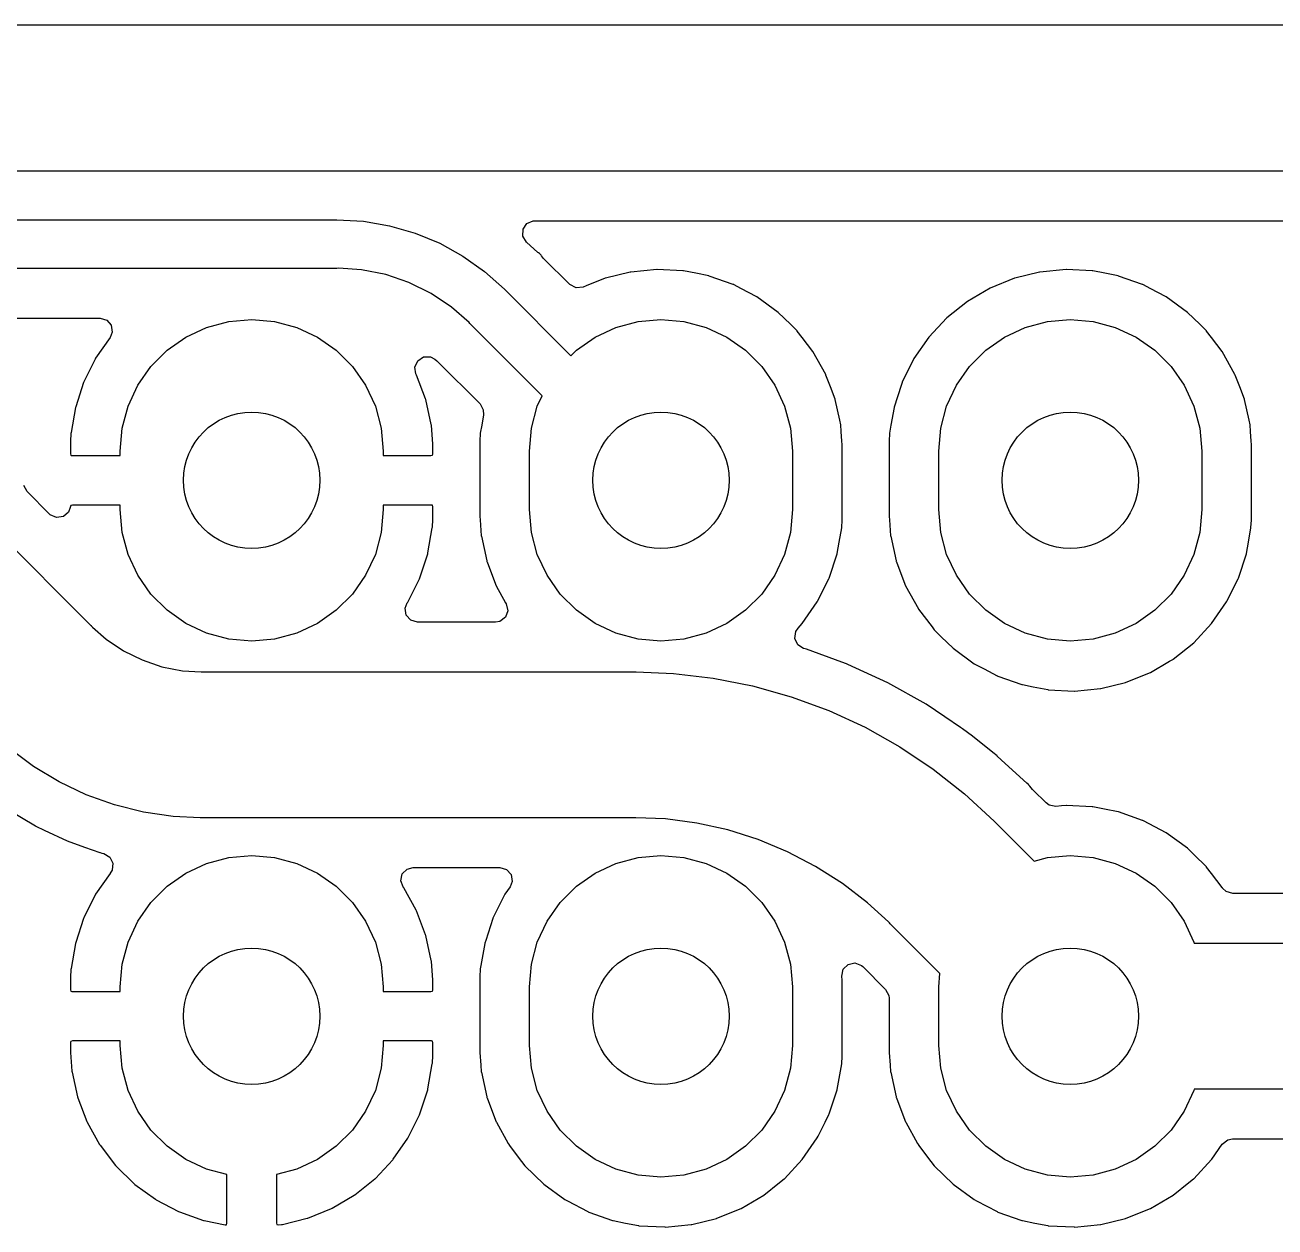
# Model space of a CAD drawing. Extents: x 117.3 to 174.8, y -113.8 to -81.7.
# Drawn here: x 144.79 to 157.62, y -94.02 to -81.69 of the extents above; entities that cross this region are included whole.
import ezdxf

# ---------------------------------------------------------------- set-up
doc = ezdxf.new("R2010")
doc.units = 0
doc.layers.add('BLACK', color=7, linetype='CONTINUOUS')

msp = doc.modelspace()

# ---------------------------------------------------------------- linework, layer by layer
at = {"layer": 'BLACK', "linetype": 'CONTINUOUS'}
for p, q in [((122.566, -81.6877), (159.659, -81.6877)), ((159.659, -83.1877), (122.566, -83.1877)), ((133.933, -83.6872), (147.994, -83.6872)), ((147.994, -83.6872), (148.266, -83.7024)), ((148.266, -83.7024), (148.535, -83.7481)), ((148.535, -83.7481), (148.797, -83.8236)), ((149.905, -83.784), (149.945, -83.7251)), ((149.945, -83.7251), (150.01, -83.6971)), ((150.01, -83.6971), (150.025, -83.6962)), ((150.025, -83.6962), (159.598, -83.6962)), ((148.797, -83.8236), (149.049, -83.9279)), ((149.904, -83.8549), (149.905, -83.784)), ((149.941, -83.9155), (149.904, -83.8549)), ((149.049, -83.9279), (149.287, -84.0597)), ((150.057, -84.021), (149.941, -83.9155)), ((149.287, -84.0597), (149.509, -84.2175)), ((150.063, -84.0261), (150.057, -84.021)), ((150.073, -84.0337), (150.063, -84.0261)), ((150.076, -84.0361), (150.073, -84.0337)), ((150.073, -84.0337), (150.073, -84.0337)), ((150.09, -84.0514), (150.076, -84.0361)), ((150.095, -84.0576), (150.09, -84.0514)), ((150.105, -84.0702), (150.095, -84.0576)), ((150.116, -84.0835), (150.105, -84.0702)), ((150.384, -84.351), (150.116, -84.0835)), ((147.994, -84.1872), (133.933, -84.1872)), ((148.01, -84.1841), (147.994, -84.1872)), ((148.246, -84.1996), (148.01, -84.1841)), ((148.495, -84.249), (148.246, -84.1996)), ((148.734, -84.3303), (148.495, -84.249)), ((149.509, -84.2175), (149.713, -84.3991)), ((151.005, -84.2237), (150.752, -84.2856)), ((151.009, -84.2226), (151.005, -84.2237)), ((151.005, -84.2237), (151.005, -84.2237)), ((151.278, -84.197), (151.009, -84.2226)), ((151.282, -84.1972), (151.278, -84.197)), ((151.543, -84.2102), (151.282, -84.1972)), ((151.282, -84.1972), (151.282, -84.1972)), ((151.547, -84.2104), (151.543, -84.2102)), ((151.543, -84.2102), (151.543, -84.2102)), ((151.552, -84.2113), (151.547, -84.2104)), ((151.676, -84.2358), (151.552, -84.2113)), ((151.552, -84.2113), (151.552, -84.2113)), ((151.812, -84.2626), (151.676, -84.2358)), ((151.816, -84.2641), (151.812, -84.2626)), ((152.062, -84.3509), (151.816, -84.2641)), ((151.816, -84.2641), (151.816, -84.2641)), ((155.205, -84.2237), (154.952, -84.2856)), ((155.209, -84.2226), (155.205, -84.2237)), ((155.205, -84.2237), (155.205, -84.2237)), ((155.478, -84.197), (155.209, -84.2226)), ((155.482, -84.1972), (155.478, -84.197)), ((155.743, -84.2102), (155.482, -84.1972)), ((155.482, -84.1972), (155.482, -84.1972)), ((155.747, -84.2104), (155.743, -84.2102)), ((155.743, -84.2102), (155.743, -84.2102)), ((155.752, -84.2113), (155.747, -84.2104)), ((155.876, -84.2358), (155.752, -84.2113)), ((155.752, -84.2113), (155.752, -84.2113)), ((156.012, -84.2626), (155.876, -84.2358)), ((156.016, -84.2641), (156.012, -84.2626)), ((156.262, -84.3509), (156.016, -84.2641)), ((156.016, -84.2641), (156.016, -84.2641)), ((148.961, -84.4422), (148.734, -84.3303)), ((150.449, -84.3858), (150.384, -84.351)), ((150.52, -84.3787), (150.449, -84.3858)), ((150.552, -84.3659), (150.52, -84.3787)), ((150.747, -84.2867), (150.552, -84.3659)), ((150.752, -84.2856), (150.747, -84.2867)), ((152.066, -84.3524), (152.062, -84.3509)), ((152.062, -84.3509), (152.062, -84.3509)), ((152.07, -84.3545), (152.066, -84.3524)), ((152.139, -84.3907), (152.07, -84.3545)), ((152.07, -84.3545), (152.07, -84.3545)), ((152.305, -84.478), (152.139, -84.3907)), ((154.697, -84.388), (154.465, -84.5243)), ((154.947, -84.2867), (154.697, -84.388)), ((154.952, -84.2856), (154.947, -84.2867)), ((156.266, -84.3524), (156.262, -84.3509)), ((156.262, -84.3509), (156.262, -84.3509)), ((156.27, -84.3545), (156.266, -84.3524)), ((156.339, -84.3907), (156.27, -84.3545)), ((156.27, -84.3545), (156.27, -84.3545)), ((156.505, -84.478), (156.339, -84.3907)), ((149.172, -84.5829), (148.961, -84.4422)), ((149.713, -84.3991), (149.713, -84.3991)), ((149.713, -84.3991), (150.396, -85.0823)), ((152.523, -84.6367), (152.305, -84.478)), ((154.465, -84.5243), (154.254, -84.6927)), ((156.723, -84.6367), (156.505, -84.478)), ((149.35, -84.7394), (149.172, -84.5829)), ((152.585, -84.6971), (152.523, -84.6367)), ((156.785, -84.6971), (156.723, -84.6367)), ((144.471, -84.6957), (145.564, -84.6957)), ((145.564, -84.6957), (145.632, -84.7157)), ((145.632, -84.7157), (145.679, -84.7693)), ((145.679, -84.7693), (145.689, -84.8396)), ((146.658, -84.7914), (146.886, -84.7305)), ((146.886, -84.7305), (147.12, -84.71)), ((147.12, -84.71), (147.354, -84.7305)), ((147.354, -84.7305), (147.582, -84.7914)), ((149.359, -84.7527), (149.35, -84.7394)), ((150.1, -85.4937), (149.359, -84.7527)), ((150.858, -84.7914), (151.086, -84.7305)), ((151.086, -84.7305), (151.32, -84.71)), ((151.32, -84.71), (151.554, -84.7305)), ((151.554, -84.7305), (151.782, -84.7914)), ((152.651, -84.7623), (152.585, -84.6971)), ((152.716, -84.8252), (152.651, -84.7623)), ((154.254, -84.6927), (154.07, -84.8898)), ((155.058, -84.7914), (155.286, -84.7305)), ((155.286, -84.7305), (155.52, -84.71)), ((155.52, -84.71), (155.754, -84.7305)), ((155.754, -84.7305), (155.982, -84.7914)), ((156.851, -84.7623), (156.785, -84.6971)), ((156.916, -84.8252), (156.851, -84.7623)), ((145.668, -84.8935), (145.519, -85.1079)), ((145.689, -84.8396), (145.668, -84.8935)), ((146.252, -85.0258), (146.445, -84.8909)), ((146.445, -84.8909), (146.658, -84.7914)), ((147.582, -84.7914), (147.795, -84.8909)), ((147.795, -84.8909), (147.988, -85.0258)), ((150.452, -85.0258), (150.645, -84.8909)), ((150.645, -84.8909), (150.858, -84.7914)), ((151.782, -84.7914), (151.995, -84.8909)), ((151.995, -84.8909), (152.188, -85.0258)), ((152.718, -84.8289), (152.716, -84.8252)), ((152.768, -84.8939), (152.718, -84.8289)), ((152.718, -84.8289), (152.718, -84.8289)), ((152.879, -85.0396), (152.768, -84.8939)), ((154.07, -84.8898), (153.916, -85.1114)), ((154.652, -85.0258), (154.845, -84.8909)), ((154.845, -84.8909), (155.058, -84.7914)), ((155.982, -84.7914), (156.195, -84.8909)), ((156.195, -84.8909), (156.388, -85.0258)), ((156.918, -84.8289), (156.916, -84.8252)), ((156.968, -84.8939), (156.918, -84.8289)), ((156.918, -84.8289), (156.918, -84.8289)), ((157.079, -85.0396), (156.968, -84.8939)), ((146.086, -85.1922), (146.252, -85.0258)), ((147.988, -85.0258), (148.154, -85.1922)), ((150.396, -85.0823), (150.452, -85.0258)), ((152.188, -85.0258), (152.354, -85.1922)), ((153.01, -85.2754), (152.879, -85.0396)), ((154.486, -85.1922), (154.652, -85.0258)), ((156.388, -85.0258), (156.554, -85.1922)), ((157.21, -85.2754), (157.079, -85.0396)), ((145.514, -85.1158), (145.398, -85.349)), ((145.519, -85.1079), (145.514, -85.1158)), ((148.795, -85.1976), (148.824, -85.1328)), ((148.824, -85.1328), (148.884, -85.0941)), ((148.884, -85.0941), (148.955, -85.0936)), ((148.955, -85.0936), (149, -85.1174)), ((149, -85.1174), (149.021, -85.1348)), ((149.021, -85.1348), (149.03, -85.1431)), ((149.03, -85.1431), (149.463, -85.5761)), ((153.916, -85.1114), (153.796, -85.3529)), ((145.951, -85.385), (146.086, -85.1922)), ((148.154, -85.1922), (148.289, -85.385)), ((148.806, -85.2678), (148.795, -85.1976)), ((148.811, -85.2799), (148.806, -85.2678)), ((148.904, -85.5235), (148.811, -85.2799)), ((152.354, -85.1922), (152.489, -85.385)), ((153.012, -85.2797), (153.01, -85.2754)), ((153.058, -85.4015), (153.012, -85.2797)), ((153.012, -85.2797), (153.012, -85.2797)), ((154.351, -85.385), (154.486, -85.1922)), ((156.554, -85.1922), (156.689, -85.385)), ((157.212, -85.2797), (157.21, -85.2754)), ((157.258, -85.4015), (157.212, -85.2797)), ((157.212, -85.2797), (157.212, -85.2797)), ((145.395, -85.3574), (145.314, -85.605)), ((145.398, -85.349), (145.395, -85.3574)), ((145.851, -85.5983), (145.951, -85.385)), ((148.289, -85.385), (148.389, -85.5983)), ((152.489, -85.385), (152.589, -85.5983)), ((153.106, -85.5276), (153.058, -85.4015)), ((153.785, -85.3873), (153.712, -85.6092)), ((153.794, -85.3572), (153.785, -85.3873)), ((153.796, -85.3529), (153.794, -85.3572)), ((153.794, -85.3572), (153.794, -85.3572)), ((154.251, -85.5983), (154.351, -85.385)), ((156.689, -85.385), (156.789, -85.5983)), ((157.306, -85.5276), (157.258, -85.4015)), ((148.906, -85.5322), (148.904, -85.5235)), ((148.962, -85.7866), (148.906, -85.5322)), ((150.051, -85.5983), (150.1, -85.4937)), ((153.107, -85.5321), (153.106, -85.5276)), ((153.154, -85.7437), (153.107, -85.5321)), ((153.107, -85.5321), (153.107, -85.5321)), ((157.307, -85.5321), (157.306, -85.5276)), ((157.354, -85.7437), (157.307, -85.5321)), ((157.307, -85.5321), (157.307, -85.5321)), ((145.312, -85.6138), (145.267, -85.8712)), ((145.314, -85.605), (145.312, -85.6138)), ((145.791, -85.8256), (145.851, -85.5983)), ((148.389, -85.5983), (148.449, -85.8256)), ((149.463, -85.5761), (149.497, -85.6384)), ((149.497, -85.6384), (149.498, -85.6867)), ((149.991, -85.8256), (150.051, -85.5983)), ((152.589, -85.5983), (152.649, -85.8256)), ((153.711, -85.6137), (153.68, -85.7955)), ((153.712, -85.6092), (153.711, -85.6137)), ((153.711, -85.6137), (153.711, -85.6137)), ((154.191, -85.8256), (154.251, -85.5983)), ((156.789, -85.5983), (156.849, -85.8256)), ((148.964, -85.7956), (148.962, -85.7866)), ((148.978, -85.9892), (148.964, -85.7956)), ((149.48, -85.7955), (149.466, -85.8749)), ((149.498, -85.6867), (149.48, -85.7955)), ((153.164, -85.791), (153.154, -85.7437)), ((153.169, -85.8581), (153.164, -85.791)), ((153.68, -85.7955), (153.666, -85.8749)), ((157.364, -85.791), (157.354, -85.7437)), ((157.369, -85.8581), (157.364, -85.791)), ((145.266, -85.8788), (145.262, -85.9586)), ((145.267, -85.8712), (145.266, -85.8788)), ((145.77, -86.06), (145.791, -85.8256)), ((148.449, -85.8256), (148.47, -86.06)), ((149.466, -85.8749), (149.462, -85.9601)), ((149.97, -86.06), (149.991, -85.8256)), ((152.649, -85.8256), (152.67, -86.06)), ((153.176, -85.9586), (153.169, -85.8581)), ((153.666, -85.8749), (153.661, -85.9601)), ((154.17, -86.06), (154.191, -85.8256)), ((156.849, -85.8256), (156.87, -86.06)), ((157.376, -85.9586), (157.369, -85.8581)), ((145.262, -85.9586), (145.262, -85.9617)), ((145.262, -85.9617), (145.262, -86.0879)), ((145.77, -86.106), (145.77, -86.06)), ((148.47, -86.06), (148.47, -86.106)), ((148.978, -85.9938), (148.978, -85.9892)), ((148.978, -86.0925), (148.978, -85.9938)), ((149.462, -85.9601), (149.462, -86.7285)), ((149.97, -86.66), (149.97, -86.06)), ((152.67, -86.06), (152.67, -86.66)), ((153.178, -85.9915), (153.176, -85.9586)), ((153.178, -86.7599), (153.178, -85.9915)), ((153.661, -85.9601), (153.661, -86.7285)), ((154.17, -86.66), (154.17, -86.06)), ((156.87, -86.06), (156.87, -86.66)), ((157.379, -85.9915), (157.376, -85.9586)), ((157.379, -86.7599), (157.379, -85.9915)), ((145.262, -86.0879), (145.266, -86.1031)), ((145.266, -86.1031), (145.268, -86.1043)), ((145.268, -86.1043), (145.276, -86.106)), ((145.276, -86.106), (145.77, -86.106)), ((148.47, -86.106), (148.96, -86.106)), ((148.96, -86.106), (148.975, -86.1015)), ((148.975, -86.1015), (148.976, -86.1001)), ((148.976, -86.1001), (148.978, -86.0925)), ((144.815, -86.4756), (144.781, -86.4133)), ((145.047, -86.7071), (144.815, -86.4756)), ((144.27, -86.6493), (145.467, -87.8465)), ((145.053, -86.7132), (145.047, -86.7071)), ((145.242, -86.6861), (145.188, -86.7326)), ((145.256, -86.64), (145.242, -86.6861)), ((145.259, -86.6408), (145.256, -86.64)), ((145.264, -86.6199), (145.259, -86.6408)), ((145.265, -86.6185), (145.264, -86.6199)), ((145.28, -86.614), (145.265, -86.6185)), ((145.77, -86.614), (145.28, -86.614)), ((145.77, -86.66), (145.77, -86.614)), ((145.791, -86.8944), (145.77, -86.66)), ((148.47, -86.66), (148.449, -86.8944)), ((148.964, -86.614), (148.47, -86.614)), ((148.47, -86.614), (148.47, -86.66)), ((148.972, -86.6157), (148.964, -86.614)), ((148.974, -86.6169), (148.972, -86.6157)), ((148.978, -86.6321), (148.974, -86.6169)), ((148.978, -86.7583), (148.978, -86.6321)), ((149.991, -86.8944), (149.97, -86.66)), ((152.67, -86.66), (152.649, -86.8944)), ((154.191, -86.8944), (154.17, -86.66)), ((156.87, -86.66), (156.849, -86.8944)), ((145.118, -86.7427), (145.053, -86.7132)), ((145.188, -86.7326), (145.118, -86.7427)), ((148.974, -86.8412), (148.978, -86.7614)), ((148.978, -86.7614), (148.978, -86.7583)), ((149.462, -86.7285), (149.462, -86.7308)), ((149.462, -86.7308), (149.462, -86.7308)), ((149.462, -86.7308), (149.464, -86.7665)), ((149.464, -86.7665), (149.476, -86.929)), ((153.174, -86.8451), (153.178, -86.7707)), ((153.178, -86.7614), (153.178, -86.7599)), ((153.178, -86.7707), (153.178, -86.7614)), ((153.178, -86.7614), (153.178, -86.7614)), ((153.661, -86.7285), (153.662, -86.7308)), ((153.662, -86.7308), (153.664, -86.7665)), ((153.662, -86.7308), (153.662, -86.7308)), ((153.664, -86.7665), (153.676, -86.929)), ((157.374, -86.8451), (157.378, -86.7707)), ((157.378, -86.7614), (157.379, -86.7599)), ((157.378, -86.7707), (157.378, -86.7614)), ((157.378, -86.7614), (157.378, -86.7614)), ((145.851, -87.1217), (145.791, -86.8944)), ((148.449, -86.8944), (148.389, -87.1217)), ((148.928, -87.1062), (148.973, -86.8488)), ((148.973, -86.8488), (148.974, -86.8412)), ((149.476, -86.929), (149.477, -86.9335)), ((149.477, -86.9335), (149.477, -86.9335)), ((149.477, -86.9335), (149.533, -87.1878)), ((150.051, -87.1217), (149.991, -86.8944)), ((152.649, -86.8944), (152.589, -87.1217)), ((153.148, -86.9935), (153.174, -86.8489)), ((153.174, -86.8489), (153.174, -86.8451)), ((153.174, -86.8489), (153.174, -86.8489)), ((153.676, -86.929), (153.677, -86.9335)), ((153.677, -86.9335), (153.677, -86.9335)), ((153.677, -86.9335), (153.733, -87.1878)), ((154.251, -87.1217), (154.191, -86.8944)), ((156.849, -86.8944), (156.789, -87.1217)), ((157.348, -86.9935), (157.374, -86.8489)), ((157.374, -86.8489), (157.374, -86.8451)), ((157.374, -86.8489), (157.374, -86.8489)), ((153.128, -87.1108), (153.148, -86.9935)), ((157.328, -87.1108), (157.348, -86.9935)), ((145.951, -87.335), (145.851, -87.1217)), ((148.389, -87.1217), (148.289, -87.335)), ((148.845, -87.3626), (148.926, -87.115)), ((148.926, -87.115), (148.928, -87.1062)), ((149.533, -87.1878), (149.534, -87.1924)), ((149.534, -87.1924), (149.536, -87.1966)), ((149.536, -87.1966), (149.602, -87.3712)), ((150.151, -87.335), (150.051, -87.1217)), ((152.589, -87.1217), (152.489, -87.335)), ((153.046, -87.3628), (153.127, -87.1151)), ((153.127, -87.1151), (153.128, -87.1108)), ((153.127, -87.1151), (153.127, -87.1151)), ((153.733, -87.1878), (153.734, -87.1924)), ((153.734, -87.1924), (153.736, -87.1966)), ((153.736, -87.1966), (153.802, -87.3712)), ((154.351, -87.335), (154.251, -87.1217)), ((156.789, -87.1217), (156.689, -87.335)), ((157.246, -87.3628), (157.327, -87.1151)), ((157.327, -87.1151), (157.328, -87.1108)), ((157.327, -87.1151), (157.327, -87.1151)), ((146.086, -87.5278), (145.951, -87.335)), ((148.289, -87.335), (148.154, -87.5278)), ((150.286, -87.5278), (150.151, -87.335)), ((152.489, -87.335), (152.354, -87.5278)), ((154.486, -87.5278), (154.351, -87.335)), ((156.689, -87.335), (156.554, -87.5278)), ((148.726, -87.6042), (148.842, -87.371)), ((148.842, -87.371), (148.845, -87.3626)), ((149.602, -87.3712), (149.63, -87.4446)), ((149.63, -87.4446), (149.726, -87.6187)), ((152.927, -87.6016), (153.004, -87.447)), ((153.004, -87.447), (153.044, -87.3671)), ((153.044, -87.3671), (153.046, -87.3628)), ((153.802, -87.3712), (153.83, -87.4446)), ((153.83, -87.4446), (153.961, -87.6804)), ((157.127, -87.6016), (157.204, -87.447)), ((157.204, -87.447), (157.244, -87.3671)), ((157.244, -87.3671), (157.246, -87.3628)), ((146.252, -87.6942), (146.086, -87.5278)), ((148.154, -87.5278), (147.988, -87.6942)), ((148.721, -87.6121), (148.726, -87.6042)), ((150.452, -87.6942), (150.286, -87.5278)), ((152.354, -87.5278), (152.188, -87.6942)), ((152.924, -87.6086), (152.927, -87.6016)), ((154.652, -87.6942), (154.486, -87.5278)), ((156.554, -87.5278), (156.388, -87.6942)), ((157.124, -87.6086), (157.127, -87.6016)), ((146.445, -87.8291), (146.252, -87.6942)), ((147.988, -87.6942), (147.795, -87.8291)), ((148.695, -87.6726), (148.716, -87.6187)), ((148.705, -87.7429), (148.695, -87.6726)), ((148.716, -87.6187), (148.721, -87.6121)), ((149.748, -87.6986), (149.724, -87.7653)), ((149.726, -87.6187), (149.732, -87.6293)), ((149.732, -87.6293), (149.748, -87.6986)), ((150.645, -87.8291), (150.452, -87.6942)), ((152.188, -87.6942), (151.995, -87.8291)), ((152.77, -87.8302), (152.924, -87.6086)), ((153.961, -87.6804), (153.963, -87.684)), ((153.963, -87.684), (154.101, -87.8644)), ((154.845, -87.8291), (154.652, -87.6942)), ((156.388, -87.6942), (156.195, -87.8291)), ((156.97, -87.8302), (157.124, -87.6086)), ((145.467, -87.8465), (145.472, -87.8516)), ((145.472, -87.8516), (145.474, -87.8539)), ((145.474, -87.8539), (145.48, -87.8611)), ((145.48, -87.8611), (145.485, -87.8671)), ((146.658, -87.9286), (146.445, -87.8291)), ((147.795, -87.8291), (147.582, -87.9286)), ((148.752, -87.7965), (148.705, -87.7429)), ((148.82, -87.8165), (148.752, -87.7965)), ((149.622, -87.8165), (148.82, -87.8165)), ((149.667, -87.8083), (149.622, -87.8165)), ((149.724, -87.7653), (149.667, -87.8083)), ((150.858, -87.9286), (150.645, -87.8291)), ((151.995, -87.8291), (151.782, -87.9286)), ((152.726, -87.8775), (152.77, -87.8302)), ((155.058, -87.9286), (154.845, -87.8291)), ((156.195, -87.8291), (155.982, -87.9286)), ((156.786, -88.0273), (156.97, -87.8302)), ((145.485, -87.8671), (145.626, -87.9902)), ((146.886, -87.9895), (146.658, -87.9286)), ((147.12, -88.01), (146.886, -87.9895)), ((147.354, -87.9895), (147.12, -88.01)), ((147.582, -87.9286), (147.354, -87.9895)), ((151.086, -87.9895), (150.858, -87.9286)), ((151.32, -88.01), (151.086, -87.9895)), ((151.554, -87.9895), (151.32, -88.01)), ((151.782, -87.9286), (151.554, -87.9895)), ((152.694, -87.9827), (152.703, -87.9123)), ((152.724, -88.047), (152.694, -87.9827)), ((152.703, -87.9123), (152.726, -87.8775)), ((154.101, -87.8644), (154.124, -87.8948)), ((154.124, -87.8948), (154.128, -87.898)), ((154.128, -87.898), (154.128, -87.898)), ((154.128, -87.898), (154.196, -87.9649)), ((154.196, -87.9649), (154.317, -88.0833)), ((155.286, -87.9895), (155.058, -87.9286)), ((155.52, -88.01), (155.286, -87.9895)), ((155.754, -87.9895), (155.52, -88.01)), ((155.982, -87.9286), (155.754, -87.9895)), ((145.626, -87.9902), (145.804, -88.1092)), ((145.804, -88.1092), (145.996, -88.2039)), ((152.784, -88.0847), (152.724, -88.047)), ((152.787, -88.0856), (152.784, -88.0847)), ((152.814, -88.0932), (152.787, -88.0856)), ((153.177, -88.2271), (152.814, -88.0932)), ((154.317, -88.0833), (154.535, -88.242)), ((156.575, -88.1957), (156.786, -88.0273)), ((145.996, -88.2039), (146.199, -88.2727)), ((153.223, -88.2442), (153.177, -88.2271)), ((153.237, -88.2493), (153.223, -88.2442)), ((154.535, -88.242), (154.635, -88.2945)), ((156.343, -88.332), (156.539, -88.2169)), ((156.539, -88.2169), (156.572, -88.198)), ((156.572, -88.198), (156.575, -88.1957)), ((156.572, -88.198), (156.572, -88.198)), ((146.199, -88.2727), (146.409, -88.3145)), ((146.409, -88.3145), (146.603, -88.3273)), ((146.603, -88.3273), (146.622, -88.325)), ((146.622, -88.325), (151.039, -88.325)), ((151.039, -88.325), (151.06, -88.3253)), ((151.06, -88.3253), (151.065, -88.3261)), ((151.065, -88.3261), (151.45, -88.3411)), ((151.45, -88.3411), (151.857, -88.3894)), ((153.647, -88.4381), (153.237, -88.2493)), ((154.635, -88.2945), (154.77, -88.3655)), ((154.77, -88.3655), (154.77, -88.3655)), ((154.77, -88.3655), (154.774, -88.3676)), ((154.774, -88.3676), (154.778, -88.3691)), ((154.778, -88.3691), (154.778, -88.3691)), ((154.778, -88.3691), (155.024, -88.4559)), ((156.093, -88.4333), (156.343, -88.332)), ((151.857, -88.3894), (152.26, -88.4696)), ((152.26, -88.4696), (152.656, -88.581)), ((154.04, -88.6585), (153.647, -88.4381)), ((155.024, -88.4559), (155.028, -88.4574)), ((155.028, -88.4574), (155.139, -88.4792)), ((155.139, -88.4792), (155.288, -88.5087)), ((155.562, -88.523), (155.831, -88.4974)), ((155.831, -88.4974), (155.835, -88.4963)), ((155.835, -88.4963), (156.088, -88.4344)), ((155.835, -88.4963), (155.835, -88.4963)), ((156.088, -88.4344), (156.093, -88.4333)), ((152.656, -88.581), (153.041, -88.7232)), ((155.288, -88.5087), (155.288, -88.5087)), ((155.288, -88.5087), (155.293, -88.5096)), ((155.293, -88.5096), (155.297, -88.5098)), ((155.297, -88.5098), (155.297, -88.5098)), ((155.297, -88.5098), (155.558, -88.5228)), ((155.558, -88.5228), (155.558, -88.5228)), ((155.558, -88.5228), (155.562, -88.523)), ((153.041, -88.7232), (153.414, -88.8952)), ((154.231, -88.7858), (154.04, -88.6585)), ((154.395, -88.8953), (154.231, -88.7858)), ((153.414, -88.8952), (153.772, -89.0958)), ((154.415, -88.9091), (154.395, -88.8953)), ((154.515, -88.9874), (154.415, -88.9091)), ((154.725, -89.153), (154.515, -88.9874)), ((144.881, -89.2969), (144.634, -89.1137)), ((153.772, -89.0958), (154.114, -89.324)), ((154.769, -89.1883), (154.725, -89.153)), ((154.771, -89.19), (154.769, -89.1883)), ((154.853, -89.2659), (154.771, -89.19)), ((154.771, -89.19), (154.771, -89.19)), ((155.073, -89.4693), (154.853, -89.2659)), ((145.145, -89.455), (144.881, -89.2969)), ((154.114, -89.324), (154.436, -89.5783)), ((145.423, -89.5865), (145.145, -89.455)), ((155.093, -89.487), (155.073, -89.4693)), ((155.096, -89.4904), (155.093, -89.487)), ((155.097, -89.4906), (155.096, -89.4904)), ((155.101, -89.4941), (155.097, -89.4906)), ((155.104, -89.4984), (155.101, -89.4941)), ((155.133, -89.5322), (155.104, -89.4984)), ((155.104, -89.4984), (155.104, -89.4984)), ((145.713, -89.6901), (145.423, -89.5865)), ((154.436, -89.5783), (154.738, -89.8571)), ((155.14, -89.5403), (155.133, -89.5322)), ((155.271, -89.6708), (155.14, -89.5403)), ((144.596, -89.7233), (144.903, -89.9073)), ((146.011, -89.7648), (145.713, -89.6901)), ((146.315, -89.8099), (146.011, -89.7648)), ((155.302, -89.6937), (155.271, -89.6708)), ((155.372, -89.7071), (155.302, -89.6937)), ((155.429, -89.7016), (155.372, -89.7071)), ((155.478, -89.697), (155.429, -89.7016)), ((155.482, -89.6972), (155.478, -89.697)), ((155.743, -89.7102), (155.482, -89.6972)), ((155.482, -89.6972), (155.482, -89.6972)), ((155.747, -89.7104), (155.743, -89.7102)), ((155.743, -89.7102), (155.743, -89.7102)), ((155.752, -89.7113), (155.747, -89.7104)), ((155.87, -89.7347), (155.752, -89.7113)), ((155.752, -89.7113), (155.752, -89.7113)), ((156.012, -89.7626), (155.87, -89.7347)), ((156.016, -89.7641), (156.012, -89.7626)), ((156.262, -89.8509), (156.016, -89.7641)), ((156.016, -89.7641), (156.016, -89.7641)), ((144.903, -89.9073), (144.906, -89.9086)), ((144.906, -89.9086), (144.906, -89.9086)), ((144.906, -89.9086), (144.991, -89.9489)), ((146.593, -89.8236), (146.315, -89.8099)), ((146.602, -89.8247), (146.593, -89.8236)), ((146.622, -89.825), (146.602, -89.8247)), ((151.039, -89.825), (146.622, -89.825)), ((151.061, -89.8224), (151.039, -89.825)), ((151.365, -89.8357), (151.061, -89.8224)), ((151.688, -89.8782), (151.365, -89.8357)), ((152.006, -89.9487), (151.688, -89.8782)), ((154.738, -89.8571), (155.148, -90.2673)), ((156.266, -89.8524), (156.262, -89.8509)), ((156.262, -89.8509), (156.262, -89.8509)), ((156.27, -89.8545), (156.266, -89.8524)), ((156.387, -89.9163), (156.27, -89.8545)), ((156.27, -89.8545), (156.27, -89.8545)), ((144.991, -89.9489), (145.227, -90.0603)), ((152.316, -90.0467), (152.006, -89.9487)), ((156.505, -89.978), (156.387, -89.9163)), ((156.723, -90.1367), (156.505, -89.978)), ((145.227, -90.0603), (145.405, -90.1242)), ((145.405, -90.1242), (145.561, -90.1798)), ((152.617, -90.1714), (152.316, -90.0467)), ((156.794, -90.206), (156.723, -90.1367)), ((145.561, -90.1798), (145.561, -90.1798)), ((145.561, -90.1798), (145.564, -90.1809)), ((145.564, -90.1809), (145.582, -90.1855)), ((145.582, -90.1855), (145.602, -90.1904)), ((145.602, -90.1904), (145.663, -90.2264)), ((145.663, -90.2264), (145.695, -90.2897)), ((145.695, -90.2897), (145.688, -90.3603)), ((146.445, -90.3909), (146.658, -90.2914)), ((146.658, -90.2914), (146.886, -90.2305)), ((146.886, -90.2305), (147.12, -90.21)), ((147.12, -90.21), (147.354, -90.2305)), ((147.354, -90.2305), (147.582, -90.2914)), ((147.582, -90.2914), (147.795, -90.3909)), ((150.645, -90.3909), (150.858, -90.2914)), ((150.858, -90.2914), (151.086, -90.2305)), ((151.086, -90.2305), (151.32, -90.21)), ((151.32, -90.21), (151.554, -90.2305)), ((151.554, -90.2305), (151.782, -90.2914)), ((151.782, -90.2914), (151.995, -90.3909)), ((152.906, -90.3218), (152.617, -90.1714)), ((155.148, -90.2673), (155.286, -90.2305)), ((155.286, -90.2305), (155.52, -90.21)), ((155.52, -90.21), (155.754, -90.2305)), ((155.754, -90.2305), (155.982, -90.2914)), ((155.982, -90.2914), (156.195, -90.3909)), ((156.911, -90.3204), (156.794, -90.206)), ((145.668, -90.3939), (145.519, -90.6079)), ((145.669, -90.3917), (145.668, -90.3939)), ((145.688, -90.3603), (145.669, -90.3917)), ((146.252, -90.5258), (146.445, -90.3909)), ((147.795, -90.3909), (147.988, -90.5258)), ((148.65, -90.4697), (148.665, -90.4002)), ((148.665, -90.4002), (148.715, -90.3495)), ((148.715, -90.3495), (148.776, -90.3335)), ((148.776, -90.3335), (149.668, -90.3335)), ((149.668, -90.3335), (149.736, -90.3535)), ((149.736, -90.3535), (149.783, -90.4072)), ((149.783, -90.4072), (149.793, -90.4775)), ((150.452, -90.5258), (150.645, -90.3909)), ((151.995, -90.3909), (152.188, -90.5258)), ((153.181, -90.4968), (152.906, -90.3218)), ((156.195, -90.3909), (156.388, -90.5258)), ((156.916, -90.3252), (156.911, -90.3204)), ((156.918, -90.3289), (156.916, -90.3252)), ((156.968, -90.3936), (156.918, -90.3289)), ((156.918, -90.3289), (156.918, -90.3289)), ((157.079, -90.5396), (156.968, -90.3936)), ((146.086, -90.6922), (146.252, -90.5258)), ((147.988, -90.5258), (148.154, -90.6922)), ((148.674, -90.532), (148.65, -90.4697)), ((148.674, -90.5325), (148.674, -90.532)), ((148.676, -90.5358), (148.674, -90.5325)), ((148.676, -90.536), (148.676, -90.5358)), ((148.676, -90.5363), (148.676, -90.536)), ((148.681, -90.5439), (148.676, -90.5363)), ((148.808, -90.7716), (148.681, -90.5439)), ((149.772, -90.5313), (149.719, -90.6077)), ((149.793, -90.4775), (149.772, -90.5313)), ((150.286, -90.6922), (150.452, -90.5258)), ((152.188, -90.5258), (152.354, -90.6922)), ((153.44, -90.6952), (153.181, -90.4968)), ((156.388, -90.5258), (156.554, -90.6922)), ((157.082, -90.5436), (157.079, -90.5396)), ((157.082, -90.5445), (157.082, -90.5436)), ((157.119, -90.5815), (157.082, -90.5445)), ((145.514, -90.6158), (145.398, -90.849)), ((145.519, -90.6079), (145.514, -90.6158)), ((149.714, -90.6155), (149.657, -90.731)), ((149.716, -90.6114), (149.714, -90.6155)), ((149.714, -90.6155), (149.714, -90.6155)), ((149.719, -90.6077), (149.716, -90.6114)), ((149.719, -90.6077), (149.719, -90.6077)), ((157.188, -90.6015), (157.119, -90.5815)), ((158.057, -90.6015), (157.188, -90.6015)), ((145.951, -90.885), (146.086, -90.6922)), ((148.154, -90.6922), (148.289, -90.885)), ((148.811, -90.7799), (148.808, -90.7716)), ((148.904, -91.0235), (148.811, -90.7799)), ((149.657, -90.731), (149.596, -90.8529)), ((150.151, -90.885), (150.286, -90.6922)), ((152.354, -90.6922), (152.489, -90.885)), ((153.655, -90.8925), (153.44, -90.6952)), ((156.554, -90.6922), (156.689, -90.885)), ((145.395, -90.8574), (145.314, -91.105)), ((145.398, -90.849), (145.395, -90.8574)), ((145.851, -91.0983), (145.951, -90.885)), ((148.289, -90.885), (148.389, -91.0983)), ((149.594, -90.8572), (149.521, -91.0816)), ((149.596, -90.8529), (149.594, -90.8572)), ((149.594, -90.8572), (149.594, -90.8572)), ((150.051, -91.0983), (150.151, -90.885)), ((152.489, -90.885), (152.589, -91.0983)), ((153.664, -90.9032), (153.655, -90.8925)), ((153.67, -90.9103), (153.664, -90.9032)), ((153.673, -90.9126), (153.67, -90.9103)), ((153.677, -90.9178), (153.673, -90.9126)), ((154.182, -91.4225), (153.677, -90.9178)), ((156.689, -90.885), (156.789, -91.0983)), ((148.906, -91.0322), (148.904, -91.0235)), ((148.962, -91.2866), (148.906, -91.0322)), ((145.312, -91.1138), (145.267, -91.3712)), ((145.314, -91.105), (145.312, -91.1138)), ((145.791, -91.3256), (145.851, -91.0983)), ((148.389, -91.0983), (148.449, -91.3256)), ((149.511, -91.1137), (149.472, -91.3379)), ((149.512, -91.1092), (149.511, -91.1137)), ((149.511, -91.1137), (149.511, -91.1137)), ((149.521, -91.0816), (149.512, -91.1092)), ((149.991, -91.3256), (150.051, -91.0983)), ((152.589, -91.0983), (152.649, -91.3256)), ((156.789, -91.0983), (156.792, -91.11)), ((156.792, -91.11), (158.448, -91.11)), ((148.964, -91.2956), (148.962, -91.2866)), ((148.978, -91.4892), (148.964, -91.2956)), ((153.241, -91.3283), (153.31, -91.3132)), ((153.31, -91.3132), (153.376, -91.3379)), ((145.266, -91.3788), (145.262, -91.4586)), ((145.267, -91.3712), (145.266, -91.3788)), ((145.77, -91.56), (145.791, -91.3256)), ((148.449, -91.3256), (148.47, -91.56)), ((149.466, -91.3788), (149.462, -91.448)), ((149.462, -91.448), (149.462, -91.4601)), ((149.472, -91.3379), (149.466, -91.3749)), ((149.466, -91.3749), (149.466, -91.3788)), ((149.97, -91.56), (149.991, -91.3256)), ((152.649, -91.3256), (152.67, -91.56)), ((153.175, -91.448), (153.19, -91.3786)), ((153.178, -91.4915), (153.175, -91.448)), ((153.19, -91.3786), (153.241, -91.3283)), ((153.376, -91.3379), (153.39, -91.3498)), ((153.39, -91.3498), (153.625, -91.5842)), ((154.17, -91.56), (154.182, -91.4225)), ((145.262, -91.4586), (145.262, -91.4617)), ((145.262, -91.4617), (145.262, -91.5879)), ((145.77, -91.606), (145.77, -91.56)), ((148.47, -91.56), (148.47, -91.606)), ((148.978, -91.4938), (148.978, -91.4892)), ((148.978, -91.5925), (148.978, -91.4938)), ((149.462, -91.4601), (149.462, -92.2285)), ((149.97, -92.16), (149.97, -91.56)), ((152.67, -91.56), (152.67, -92.16)), ((153.178, -92.2599), (153.178, -91.4915)), ((154.17, -92.16), (154.17, -91.56)), ((145.262, -91.5879), (145.266, -91.6031)), ((145.266, -91.6031), (145.268, -91.6043)), ((145.268, -91.6043), (145.276, -91.606)), ((145.276, -91.606), (145.77, -91.606)), ((148.47, -91.606), (148.96, -91.606)), ((148.96, -91.606), (148.975, -91.6015)), ((148.975, -91.6015), (148.976, -91.6001)), ((148.976, -91.6001), (148.978, -91.5925)), ((153.625, -91.5842), (153.659, -91.6466)), ((153.659, -91.6466), (153.661, -91.6733)), ((153.661, -91.6733), (153.661, -92.2285)), ((145.264, -92.1199), (145.262, -92.1275)), ((145.262, -92.1275), (145.262, -92.2262)), ((145.265, -92.1185), (145.264, -92.1199)), ((145.28, -92.114), (145.265, -92.1185)), ((145.77, -92.114), (145.28, -92.114)), ((145.77, -92.16), (145.77, -92.114)), ((145.791, -92.3944), (145.77, -92.16)), ((148.47, -92.16), (148.449, -92.3944)), ((148.964, -92.114), (148.47, -92.114)), ((148.47, -92.114), (148.47, -92.16)), ((148.972, -92.1157), (148.964, -92.114)), ((148.974, -92.1169), (148.972, -92.1157)), ((148.978, -92.1321), (148.974, -92.1169)), ((148.978, -92.2583), (148.978, -92.1321)), ((149.991, -92.3944), (149.97, -92.16)), ((152.67, -92.16), (152.649, -92.3944)), ((154.191, -92.3944), (154.17, -92.16)), ((145.262, -92.2262), (145.262, -92.2308)), ((145.262, -92.2308), (145.276, -92.4244)), ((148.928, -92.6062), (148.973, -92.3488)), ((148.973, -92.3488), (148.974, -92.3412)), ((148.974, -92.3412), (148.978, -92.2614)), ((148.978, -92.2614), (148.978, -92.2583)), ((149.462, -92.2285), (149.462, -92.2308)), ((149.462, -92.2308), (149.462, -92.2308)), ((149.462, -92.2308), (149.471, -92.3619)), ((153.147, -92.4994), (153.174, -92.3489)), ((153.174, -92.3451), (153.178, -92.2739)), ((153.174, -92.3489), (153.174, -92.3451)), ((153.174, -92.3489), (153.174, -92.3489)), ((153.178, -92.2614), (153.178, -92.2599)), ((153.178, -92.2739), (153.178, -92.2614)), ((153.178, -92.2614), (153.178, -92.2614)), ((153.661, -92.2285), (153.662, -92.2308)), ((153.662, -92.2308), (153.662, -92.2308)), ((153.662, -92.2308), (153.671, -92.3619)), ((145.276, -92.4244), (145.278, -92.4334)), ((145.278, -92.4334), (145.334, -92.6878)), ((145.851, -92.6217), (145.791, -92.3944)), ((148.449, -92.3944), (148.389, -92.6217)), ((149.471, -92.3619), (149.476, -92.429)), ((149.476, -92.429), (149.477, -92.4335)), ((149.477, -92.4335), (149.477, -92.4335)), ((149.477, -92.4335), (149.533, -92.6878)), ((150.051, -92.6217), (149.991, -92.3944)), ((152.649, -92.3944), (152.589, -92.6217)), ((153.671, -92.3619), (153.676, -92.429)), ((153.676, -92.429), (153.677, -92.4335)), ((153.677, -92.4335), (153.677, -92.4335)), ((153.677, -92.4335), (153.733, -92.6878)), ((154.251, -92.6217), (154.191, -92.3944)), ((148.926, -92.615), (148.928, -92.6062)), ((153.128, -92.6108), (153.147, -92.4994)), ((145.334, -92.6878), (145.336, -92.6965)), ((145.336, -92.6965), (145.429, -92.9401)), ((145.951, -92.835), (145.851, -92.6217)), ((148.389, -92.6217), (148.289, -92.835)), ((148.845, -92.8626), (148.926, -92.615)), ((149.533, -92.6878), (149.534, -92.6924)), ((149.534, -92.6924), (149.536, -92.6966)), ((149.536, -92.6966), (149.602, -92.8712)), ((150.151, -92.835), (150.051, -92.6217)), ((152.589, -92.6217), (152.489, -92.835)), ((153.046, -92.8628), (153.127, -92.6151)), ((153.127, -92.6151), (153.128, -92.6108)), ((153.127, -92.6151), (153.127, -92.6151)), ((153.733, -92.6878), (153.734, -92.6924)), ((153.734, -92.6924), (153.736, -92.6966)), ((153.736, -92.6966), (153.802, -92.8712)), ((154.351, -92.835), (154.251, -92.6217)), ((156.789, -92.6217), (156.689, -92.835)), ((156.792, -92.61), (156.789, -92.6217)), ((158.448, -92.61), (156.792, -92.61)), ((146.086, -93.0278), (145.951, -92.835)), ((148.289, -92.835), (148.154, -93.0278)), ((148.842, -92.871), (148.845, -92.8626)), ((150.286, -93.0278), (150.151, -92.835)), ((152.489, -92.835), (152.354, -93.0278)), ((153.044, -92.8671), (153.046, -92.8628)), ((154.486, -93.0278), (154.351, -92.835)), ((156.689, -92.835), (156.554, -93.0278)), ((145.429, -92.9401), (145.432, -92.9484)), ((145.432, -92.9484), (145.559, -93.1761)), ((148.726, -93.1042), (148.842, -92.871)), ((149.602, -92.8712), (149.63, -92.9446)), ((149.63, -92.9446), (149.632, -92.9486)), ((149.632, -92.9486), (149.752, -93.1645)), ((152.933, -93.0914), (153.004, -92.9484)), ((153.004, -92.9484), (153.044, -92.8671)), ((153.802, -92.8712), (153.83, -92.9446)), ((153.83, -92.9446), (153.832, -92.9486)), ((153.832, -92.9486), (153.952, -93.1645)), ((146.252, -93.1942), (146.086, -93.0278)), ((148.154, -93.0278), (147.988, -93.1942)), ((148.572, -93.3261), (148.721, -93.1121)), ((148.721, -93.1121), (148.726, -93.1042)), ((150.452, -93.1942), (150.286, -93.0278)), ((152.354, -93.0278), (152.188, -93.1942)), ((152.77, -93.3302), (152.924, -93.1086)), ((152.924, -93.1086), (152.933, -93.0914)), ((154.652, -93.1942), (154.486, -93.0278)), ((156.554, -93.0278), (156.388, -93.1942)), ((157.135, -93.1281), (157.183, -93.1185)), ((157.183, -93.1185), (158.052, -93.1185)), ((145.559, -93.1761), (145.564, -93.1837)), ((145.564, -93.1837), (145.722, -93.3908)), ((146.445, -93.3291), (146.252, -93.1942)), ((147.988, -93.1942), (147.795, -93.3291)), ((149.752, -93.1645), (149.761, -93.1804)), ((149.761, -93.1804), (149.763, -93.184)), ((149.763, -93.184), (149.763, -93.184)), ((149.763, -93.184), (149.89, -93.3499)), ((150.645, -93.3291), (150.452, -93.1942)), ((152.188, -93.1942), (151.995, -93.3291)), ((153.952, -93.1645), (153.961, -93.1804)), ((153.961, -93.1804), (153.963, -93.184)), ((153.963, -93.184), (153.963, -93.184)), ((153.963, -93.184), (154.09, -93.3499)), ((154.845, -93.3291), (154.652, -93.1942)), ((156.388, -93.1942), (156.195, -93.3291)), ((156.973, -93.3264), (157.08, -93.1727)), ((157.08, -93.1727), (157.135, -93.1281)), ((146.658, -93.4286), (146.445, -93.3291)), ((147.795, -93.3291), (147.582, -93.4286)), ((148.389, -93.5236), (148.567, -93.3332)), ((148.567, -93.3332), (148.572, -93.3261)), ((149.89, -93.3499), (149.924, -93.3948)), ((150.858, -93.4286), (150.645, -93.3291)), ((151.995, -93.3291), (151.782, -93.4286)), ((152.586, -93.5273), (152.77, -93.3302)), ((154.09, -93.3499), (154.124, -93.3948)), ((155.058, -93.4286), (154.845, -93.3291)), ((156.195, -93.3291), (155.982, -93.4286)), ((156.786, -93.5273), (156.97, -93.3302)), ((156.97, -93.3302), (156.973, -93.3264)), ((156.973, -93.3264), (156.973, -93.3264)), ((145.722, -93.3908), (145.728, -93.3976)), ((145.728, -93.3976), (145.914, -93.5797)), ((146.866, -93.4842), (146.658, -93.4286)), ((146.866, -93.984), (146.866, -93.4842)), ((147.582, -93.4286), (147.374, -93.4842)), ((147.374, -93.4842), (147.374, -93.9842)), ((149.924, -93.3948), (150.117, -93.5833)), ((151.086, -93.4895), (150.858, -93.4286)), ((151.32, -93.51), (151.086, -93.4895)), ((151.554, -93.4895), (151.32, -93.51)), ((151.782, -93.4286), (151.554, -93.4895)), ((154.124, -93.3948), (154.317, -93.5833)), ((155.286, -93.4895), (155.058, -93.4286)), ((155.52, -93.51), (155.286, -93.4895)), ((155.754, -93.4895), (155.52, -93.51)), ((155.982, -93.4286), (155.754, -93.4895)), ((145.914, -93.5797), (145.921, -93.5856)), ((145.921, -93.5856), (146.132, -93.7389)), ((148.179, -93.6925), (148.382, -93.5298)), ((148.382, -93.5298), (148.389, -93.5236)), ((150.117, -93.5833), (150.335, -93.742)), ((152.375, -93.6957), (152.536, -93.5675)), ((152.536, -93.5675), (152.583, -93.5301)), ((152.583, -93.5301), (152.586, -93.5273)), ((152.583, -93.5301), (152.583, -93.5301)), ((154.317, -93.5833), (154.535, -93.742)), ((156.575, -93.6957), (156.736, -93.5675)), ((156.736, -93.5675), (156.783, -93.5301)), ((156.783, -93.5301), (156.786, -93.5273)), ((156.783, -93.5301), (156.783, -93.5301)), ((146.132, -93.7389), (146.14, -93.7437)), ((146.14, -93.7437), (146.37, -93.865)), ((147.946, -93.8293), (148.171, -93.6976)), ((148.171, -93.6976), (148.179, -93.6925)), ((150.335, -93.742), (150.359, -93.7547)), ((150.359, -93.7547), (150.57, -93.8655)), ((152.143, -93.832), (152.375, -93.6957)), ((154.535, -93.742), (154.559, -93.7547)), ((154.559, -93.7547), (154.77, -93.8655)), ((156.343, -93.832), (156.575, -93.6957)), ((146.37, -93.865), (146.378, -93.8687)), ((146.378, -93.8687), (146.624, -93.9554)), ((147.697, -93.9311), (147.938, -93.8333)), ((147.938, -93.8333), (147.946, -93.8293)), ((150.57, -93.8655), (150.57, -93.8655)), ((150.57, -93.8655), (150.574, -93.8676)), ((150.574, -93.8676), (150.578, -93.8691)), ((150.578, -93.8691), (150.578, -93.8691)), ((150.578, -93.8691), (150.824, -93.9559)), ((151.893, -93.9333), (152.143, -93.832)), ((154.77, -93.8655), (154.77, -93.8655)), ((154.77, -93.8655), (154.774, -93.8676)), ((154.774, -93.8676), (154.778, -93.8691)), ((154.778, -93.8691), (154.778, -93.8691)), ((154.778, -93.8691), (155.024, -93.9559)), ((156.093, -93.9333), (156.343, -93.832)), ((146.624, -93.9554), (146.633, -93.9578)), ((146.633, -93.9578), (146.848, -94.0003)), ((146.848, -94.0003), (146.861, -93.9991)), ((146.861, -93.9991), (146.866, -93.9842)), ((146.866, -93.9842), (146.866, -93.984)), ((147.374, -93.9842), (147.378, -93.9987)), ((147.378, -93.9987), (147.391, -94.0007)), ((147.391, -94.0007), (147.426, -93.9973)), ((147.426, -93.9973), (147.435, -93.9958)), ((147.435, -93.9958), (147.688, -93.9339)), ((147.688, -93.9339), (147.697, -93.9311)), ((150.824, -93.9559), (150.828, -93.9574)), ((150.828, -93.9574), (150.956, -93.9826)), ((150.956, -93.9826), (151.088, -94.0087)), ((151.088, -94.0087), (151.088, -94.0087)), ((151.088, -94.0087), (151.093, -94.0096)), ((151.093, -94.0096), (151.097, -94.0098)), ((151.097, -94.0098), (151.097, -94.0098)), ((151.097, -94.0098), (151.358, -94.0228)), ((151.362, -94.023), (151.631, -93.9974)), ((151.631, -93.9974), (151.635, -93.9963)), ((151.635, -93.9963), (151.888, -93.9344)), ((151.635, -93.9963), (151.635, -93.9963)), ((151.888, -93.9344), (151.893, -93.9333)), ((155.024, -93.9559), (155.028, -93.9574)), ((155.028, -93.9574), (155.156, -93.9826)), ((155.156, -93.9826), (155.288, -94.0087)), ((155.288, -94.0087), (155.288, -94.0087)), ((155.288, -94.0087), (155.293, -94.0096)), ((155.293, -94.0096), (155.297, -94.0098)), ((155.297, -94.0098), (155.297, -94.0098)), ((155.297, -94.0098), (155.558, -94.0228)), ((155.562, -94.023), (155.831, -93.9974)), ((155.831, -93.9974), (155.835, -93.9963)), ((155.835, -93.9963), (156.088, -93.9344)), ((155.835, -93.9963), (155.835, -93.9963)), ((156.088, -93.9344), (156.093, -93.9333)), ((151.358, -94.0228), (151.358, -94.0228)), ((151.358, -94.0228), (151.362, -94.023)), ((155.558, -94.0228), (155.558, -94.0228)), ((155.558, -94.0228), (155.562, -94.023))]:
    msp.add_line(p, q, dxfattribs=at)
at = {"layer": 'BLACK'}
for centre in [(147.12, -86.36), (151.32, -86.36), (155.52, -86.36), (147.12, -91.86), (151.32, -91.86), (155.52, -91.86)]:
    msp.add_circle(centre, 0.7, dxfattribs=at)

doc.saveas('drawing.dxf')
